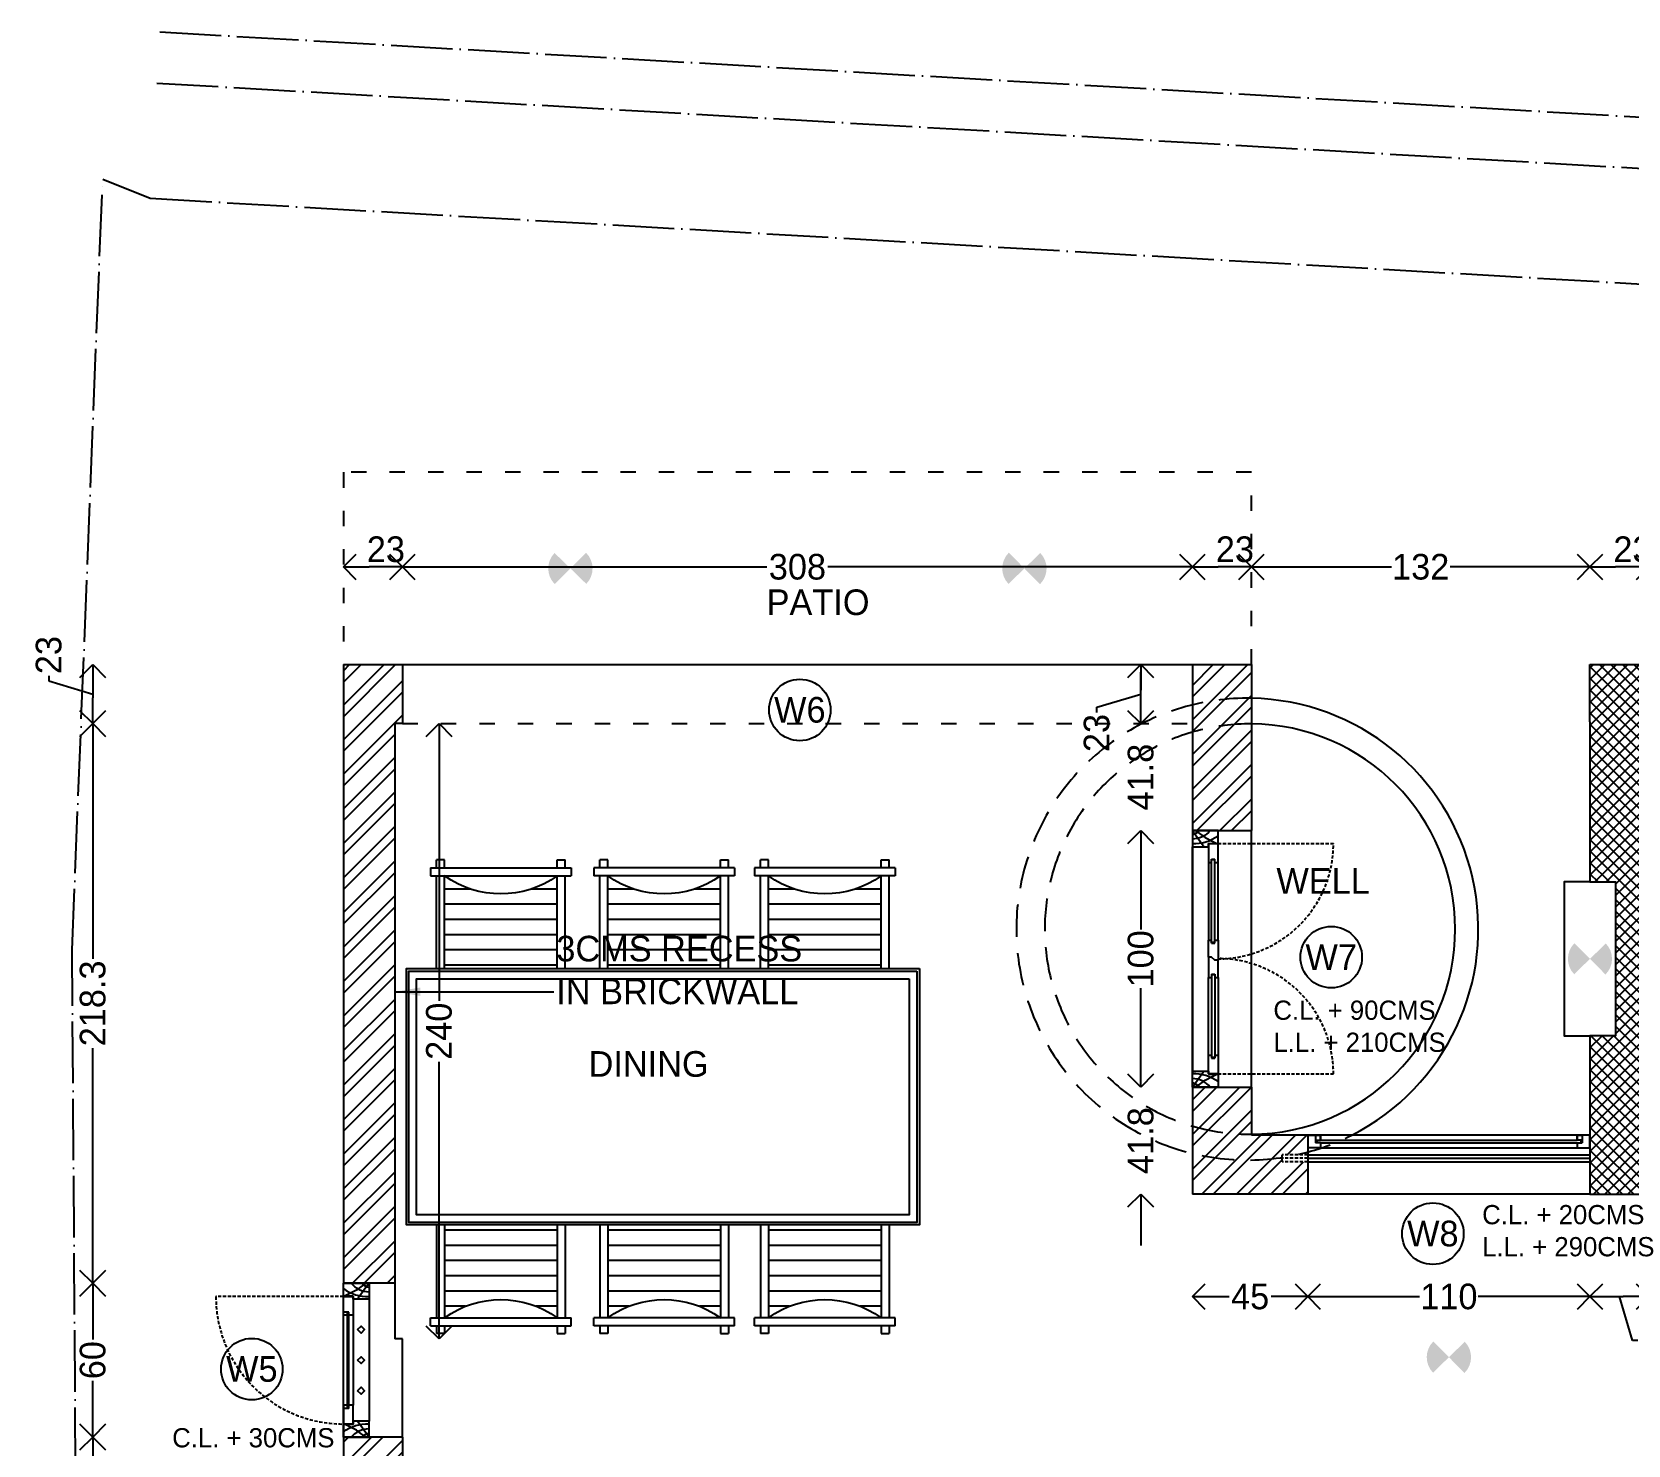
# Model space of a CAD drawing. Header units: metres. Extents: x -16 to 65907, y -5261 to 15511.
# Drawn here: x 19461 to 20083, y 5163 to 5715 of the extents above; entities that cross this region are included whole.
import ezdxf

# ---------------------------------------------------------------- set-up
doc = ezdxf.new("R2010")
doc.units = ezdxf.units.M
doc.header["$PDMODE"] = 67
doc.header["$PDSIZE"] = -5
for name, pattern in [('ACAD_ISO03W100', [30, 12, -18]), ('ACAD_ISO04W100', [30, 24, -3, 0, -3]), ('DASHED', [19.05, 12.7, -6.35])]:
    doc.linetypes.add(name, pattern=pattern)
doc.layers.get('0').update_dxf_attribs({"color": 6})
for name, color, linetype in [('BC-BOUNDARY', 3, 'ACAD_ISO04W100'), ('BC-CILL', 23, 'Continuous'), ('BC-ELEC_FIT', 10, 'Continuous'), ('BC-FURNITURE', 5, 'Continuous'), ('BC-GREYCOLOR', 8, 'Continuous'), ('BC-HATCH', 8, 'Continuous'), ('BC-JOINERY', 93, 'Continuous'), ('BC-TEXT', 7, 'Continuous'), ('BC-WALLS', 1, 'Continuous'), ('BC-WHITECOLOR', 7, 'Continuous')]:
    doc.layers.add(name, color=color, linetype=linetype)
doc.layers.get('BC-ELEC_FIT').off()
doc.styles.add('BC-1IN50-1', font='FreeSans.ttf', dxfattribs={"height": 10})
doc.dimstyles.new('BC-1IN50-1', dxfattribs={"dimtxt": 10, "dimasz": 10, "dimexe": 0.18, "dimexo": 0.0625, "dimgap": 1, "dimtad": 0, "dimdec": 1, "dimzin": 12, "dimdsep": 46, "dimtxsty": 'BC-1IN50-1', "dimblk": 'OPEN90', "dimcen": 0.09, "dimse1": 1, "dimse2": 1, "dimclrd": 8, "dimclre": 256, "dimclrt": 7, "dimadec": 0, "dimazin": 0, "dimtfac": 1, "dimtdec": 0, "dimtofl": 0, "dimtmove": 1, "dimatfit": 3, "dimfxl": 0, "dimtolj": 1, "dimtzin": 0, "dimlwd": -3, "dimarcsym": 0})

# ---------------------------------------------------------------- blocks, each defined once
blk = doc.blocks.new('BC-JN-FRAME-SIDE')
at = {"layer": 'BC-HATCH'}
for points in [[(0, -3.87), (-1.06, -2.29), (-2.66, -0.06), (-4.24, 2.97), (-5, 4.54)], [(-0.01, -5), (-1.62, -3.74), (-4.39, -1.84), (-5.78, -0.75), (-6.25, -0.66)]]:
    blk.add_lwpolyline(points, dxfattribs=at)
for centre, radius, start, end in [((10.75, -4.4), 15.93, 143.84471, 182.16368), ((5.98, -5.2), 9.31, 129.91119, 178.74686), ((2.65, -5.73), 4.3, 128.02701, 170.18517)]:
    blk.add_arc(centre, radius, start, end, dxfattribs=at)
at = {"layer": 'BC-JOINERY'}
for p, q in [((-6.25, -5), (-6.25, 1.25)), ((-6.25, 1.25), (-5, 1.25)), ((-5, 1.25), (-5, 5)), ((-5, 5), (0, 5)), ((0, 5), (0, -5)), ((0, -5), (-6.25, -5))]:
    blk.add_line(p, q, dxfattribs=at)
blk = doc.blocks.new('_OPEN90')
at = {"color": 0, "linetype": 'ByBlock'}
for p, q in [((0, 0), (-1, 0)), ((-0.5, 0.5), (0, 0)), ((0, 0), (-0.5, -0.5))]:
    blk.add_line(p, q, dxfattribs=at)
blk = doc.blocks.new('*D1214')
at = {"layer": 'BC-TEXT', "color": 8, "linetype": 'Continuous', "lineweight": -3}
for p, q in [((19619.66, 5434.79), (19619.66, 5336.66)), ((19619.66, 5214.79), (19619.66, 5312.92))]:
    blk.add_line(p, q, dxfattribs=at)
at = {"layer": 'Defpoints', "color": 0}
for p in [(19605.38, 5444.79), (19619.66, 5444.79), (19605.38, 5204.79)]:
    blk.add_point(p, dxfattribs=at)
at = {"layer": 'BC-TEXT', "color": 8, "lineweight": -3, "xscale": 10, "yscale": 10, "zscale": 10}
for p, rotation in [((19619.66, 5444.79), 90), ((19619.66, 5204.79), 270)]:
    blk.add_blockref('_OPEN90', p, dxfattribs=dict(at, rotation=rotation))
at = {"layer": 'BC-TEXT', "color": 7, "insert": (19619.66, 5324.79), "char_height": 10, "attachment_point": 5, "rotation": 90, "style": 'BC-1IN50-1'}
blk.add_mtext('\\A1;240', dxfattribs=at)
blk = doc.blocks.new('*D1215')
at = {"layer": 'BC-TEXT', "color": 8, "linetype": 'Continuous', "lineweight": -3}
for p, q in [((19467.5, 5463.44), (19467.5, 5461.44)), ((19467.5, 5461.44), (19484.65, 5456.29)), ((19484.65, 5457.79), (19484.65, 5454.79))]:
    blk.add_line(p, q, dxfattribs=at)
at = {"layer": 'Defpoints', "color": 0}
for p in [(19582.38, 5467.79), (19484.65, 5444.79), (19605.38, 5444.79)]:
    blk.add_point(p, dxfattribs=at)
at = {"layer": 'BC-TEXT', "color": 8, "lineweight": -3, "xscale": 10, "yscale": 10, "zscale": 10}
for p, rotation in [((19484.65, 5467.79), 90), ((19484.65, 5444.79), 270)]:
    blk.add_blockref('_OPEN90', p, dxfattribs=dict(at, rotation=rotation))
at = {"layer": 'BC-TEXT', "color": 7, "insert": (19467.5, 5471.49), "char_height": 10, "attachment_point": 5, "rotation": 90, "style": 'BC-1IN50-1'}
blk.add_mtext('\\A1;23', dxfattribs=at)
blk = doc.blocks.new('*D1216')
at = {"layer": 'BC-TEXT', "color": 8, "linetype": 'Continuous', "lineweight": -3}
for p, q in [((19484.65, 5434.79), (19484.65, 5353.05)), ((19484.65, 5236.52), (19484.65, 5318.26))]:
    blk.add_line(p, q, dxfattribs=at)
at = {"layer": 'Defpoints', "color": 0}
for p in [(19605.38, 5444.79), (19484.65, 5226.52), (19582.38, 5226.52)]:
    blk.add_point(p, dxfattribs=at)
at = {"layer": 'BC-TEXT', "color": 8, "lineweight": -3, "xscale": 10, "yscale": 10, "zscale": 10}
for p, rotation in [((19484.65, 5444.79), 90), ((19484.65, 5226.52), 270)]:
    blk.add_blockref('_OPEN90', p, dxfattribs=dict(at, rotation=rotation))
at = {"layer": 'BC-TEXT', "color": 7, "insert": (19484.65, 5335.65), "char_height": 10, "attachment_point": 5, "rotation": 90, "style": 'BC-1IN50-1'}
blk.add_mtext('\\A1;218.3', dxfattribs=at)
blk = doc.blocks.new('*D1217')
at = {"layer": 'BC-TEXT', "color": 8, "linetype": 'Continuous', "lineweight": -3}
for p, q in [((19484.65, 5216.52), (19484.65, 5204.51)), ((19484.65, 5176.51), (19484.65, 5188.51))]:
    blk.add_line(p, q, dxfattribs=at)
at = {"layer": 'Defpoints', "color": 0}
for p in [(19582.38, 5226.52), (19484.65, 5166.51), (19582.38, 5166.51)]:
    blk.add_point(p, dxfattribs=at)
at = {"layer": 'BC-TEXT', "color": 8, "lineweight": -3, "xscale": 10, "yscale": 10, "zscale": 10}
for p, rotation in [((19484.65, 5226.52), 90), ((19484.65, 5166.51), 270)]:
    blk.add_blockref('_OPEN90', p, dxfattribs=dict(at, rotation=rotation))
at = {"layer": 'BC-TEXT', "color": 7, "insert": (19484.65, 5196.51), "char_height": 10, "attachment_point": 5, "rotation": 90, "style": 'BC-1IN50-1'}
blk.add_mtext('\\A1;60', dxfattribs=at)
blk = doc.blocks.new('*D1218')
at = {"layer": 'BC-TEXT', "color": 8, "linetype": 'Continuous', "lineweight": -3}
for p, q in [((19484.65, 5156.51), (19484.65, 5124.16)), ((19484.65, 5057.77), (19484.65, 5090.11))]:
    blk.add_line(p, q, dxfattribs=at)
at = {"layer": 'Defpoints', "color": 0}
for p in [(19582.38, 5166.51), (19484.65, 5047.77), (19582.38, 5047.77)]:
    blk.add_point(p, dxfattribs=at)
at = {"layer": 'BC-TEXT', "color": 8, "lineweight": -3, "xscale": 10, "yscale": 10, "zscale": 10}
for p, rotation in [((19484.65, 5166.51), 90), ((19484.65, 5047.77), 270)]:
    blk.add_blockref('_OPEN90', p, dxfattribs=dict(at, rotation=rotation))
at = {"layer": 'BC-TEXT', "color": 7, "insert": (19484.65, 5107.14), "char_height": 10, "attachment_point": 5, "rotation": 90, "style": 'BC-1IN50-1'}
blk.add_mtext('\\A1;118.7', dxfattribs=at)
blk = doc.blocks.new('*D1252')
at = {"layer": 'BC-TEXT', "color": 8, "linetype": 'Continuous', "lineweight": -3}
blk.add_line((20081.38, 5505.89), (20078.38, 5505.89), dxfattribs=at)
at = {"layer": 'Defpoints', "color": 0}
for p in [(20068.38, 5505.89), (20068.38, 5467.79), (20091.38, 5445.78)]:
    blk.add_point(p, dxfattribs=at)
at = {"layer": 'BC-TEXT', "color": 8, "lineweight": -3, "xscale": 10, "yscale": 10, "zscale": 10, "rotation": 180}
blk.add_blockref('_OPEN90', (20068.38, 5505.89), dxfattribs=at)
at = {"layer": 'BC-TEXT', "color": 8, "lineweight": -3, "xscale": 10, "yscale": 10, "zscale": 10}
blk.add_blockref('_OPEN90', (20091.38, 5505.89), dxfattribs=at)
at = {"layer": 'BC-TEXT', "color": 7, "insert": (20084.93, 5512.72), "char_height": 10, "attachment_point": 5, "style": 'BC-1IN50-1'}
blk.add_mtext('\\A1;23', dxfattribs=at)
blk = doc.blocks.new('*D1253')
at = {"layer": 'BC-TEXT', "color": 8, "linetype": 'Continuous', "lineweight": -3}
for p, q in [((19946.38, 5505.89), (19990.95, 5505.89)), ((20058.38, 5505.89), (20013.81, 5505.89))]:
    blk.add_line(p, q, dxfattribs=at)
at = {"layer": 'Defpoints', "color": 0}
for p in [(19936.38, 5505.89), (19936.38, 5467.79), (20068.38, 5467.79)]:
    blk.add_point(p, dxfattribs=at)
at = {"layer": 'BC-TEXT', "color": 8, "lineweight": -3, "xscale": 10, "yscale": 10, "zscale": 10, "rotation": 180}
blk.add_blockref('_OPEN90', (19936.38, 5505.89), dxfattribs=at)
at = {"layer": 'BC-TEXT', "color": 8, "lineweight": -3, "xscale": 10, "yscale": 10, "zscale": 10}
blk.add_blockref('_OPEN90', (20068.38, 5505.89), dxfattribs=at)
at = {"layer": 'BC-TEXT', "color": 7, "insert": (20002.38, 5505.89), "char_height": 10, "attachment_point": 5, "style": 'BC-1IN50-1'}
blk.add_mtext('\\A1;132', dxfattribs=at)
blk = doc.blocks.new('*D1254')
at = {"layer": 'BC-TEXT', "color": 8, "linetype": 'Continuous', "lineweight": -3}
blk.add_line((19926.38, 5505.89), (19923.38, 5505.89), dxfattribs=at)
at = {"layer": 'Defpoints', "color": 0}
for p in [(19913.38, 5505.89), (19913.38, 5467.79), (19936.38, 5467.79)]:
    blk.add_point(p, dxfattribs=at)
at = {"layer": 'BC-TEXT', "color": 8, "lineweight": -3, "xscale": 10, "yscale": 10, "zscale": 10, "rotation": 180}
blk.add_blockref('_OPEN90', (19913.38, 5505.89), dxfattribs=at)
at = {"layer": 'BC-TEXT', "color": 8, "lineweight": -3, "xscale": 10, "yscale": 10, "zscale": 10}
blk.add_blockref('_OPEN90', (19936.38, 5505.89), dxfattribs=at)
at = {"layer": 'BC-TEXT', "color": 7, "insert": (19929.93, 5512.72), "char_height": 10, "attachment_point": 5, "style": 'BC-1IN50-1'}
blk.add_mtext('\\A1;23', dxfattribs=at)
blk = doc.blocks.new('*D1255')
at = {"layer": 'BC-TEXT', "color": 8, "linetype": 'Continuous', "lineweight": -3}
for p, q in [((19615.38, 5505.89), (19747.45, 5505.89)), ((19903.38, 5505.89), (19771.3, 5505.89))]:
    blk.add_line(p, q, dxfattribs=at)
at = {"layer": 'Defpoints', "color": 0}
for p in [(19605.38, 5505.89), (19605.38, 5467.79), (19913.38, 5467.79)]:
    blk.add_point(p, dxfattribs=at)
at = {"layer": 'BC-TEXT', "color": 8, "lineweight": -3, "xscale": 10, "yscale": 10, "zscale": 10, "rotation": 180}
blk.add_blockref('_OPEN90', (19605.38, 5505.89), dxfattribs=at)
at = {"layer": 'BC-TEXT', "color": 8, "lineweight": -3, "xscale": 10, "yscale": 10, "zscale": 10}
blk.add_blockref('_OPEN90', (19913.38, 5505.89), dxfattribs=at)
at = {"layer": 'BC-TEXT', "color": 7, "insert": (19759.38, 5505.89), "char_height": 10, "attachment_point": 5, "style": 'BC-1IN50-1'}
blk.add_mtext('\\A1;308', dxfattribs=at)
blk = doc.blocks.new('*D1256')
at = {"layer": 'BC-TEXT', "color": 8, "linetype": 'Continuous', "lineweight": -3}
blk.add_line((19595.38, 5505.89), (19592.38, 5505.89), dxfattribs=at)
at = {"layer": 'Defpoints', "color": 0}
for p in [(19582.38, 5505.89), (19582.38, 5467.79), (19605.38, 5467.79)]:
    blk.add_point(p, dxfattribs=at)
at = {"layer": 'BC-TEXT', "color": 8, "lineweight": -3, "xscale": 10, "yscale": 10, "zscale": 10, "rotation": 180}
blk.add_blockref('_OPEN90', (19582.38, 5505.89), dxfattribs=at)
at = {"layer": 'BC-TEXT', "color": 8, "lineweight": -3, "xscale": 10, "yscale": 10, "zscale": 10}
blk.add_blockref('_OPEN90', (19605.38, 5505.89), dxfattribs=at)
at = {"layer": 'BC-TEXT', "color": 7, "insert": (19598.93, 5512.72), "char_height": 10, "attachment_point": 5, "style": 'BC-1IN50-1'}
blk.add_mtext('\\A1;23', dxfattribs=at)
blk = doc.blocks.new('*D1265')
at = {"layer": 'BC-TEXT', "color": 8, "linetype": 'Continuous', "lineweight": -3}
for p, q in [((19923.38, 5221.3), (19927.74, 5221.3)), ((19948.38, 5221.3), (19944.02, 5221.3))]:
    blk.add_line(p, q, dxfattribs=at)
at = {"layer": 'Defpoints', "color": 0}
for p in [(19913.38, 5261.27), (19958.38, 5261.27), (19958.38, 5221.3)]:
    blk.add_point(p, dxfattribs=at)
at = {"layer": 'BC-TEXT', "color": 8, "lineweight": -3, "xscale": 10, "yscale": 10, "zscale": 10, "rotation": 180}
blk.add_blockref('_OPEN90', (19913.38, 5221.3), dxfattribs=at)
at = {"layer": 'BC-TEXT', "color": 8, "lineweight": -3, "xscale": 10, "yscale": 10, "zscale": 10}
blk.add_blockref('_OPEN90', (19958.38, 5221.3), dxfattribs=at)
at = {"layer": 'BC-TEXT', "color": 7, "insert": (19935.88, 5221.3), "char_height": 10, "attachment_point": 5, "style": 'BC-1IN50-1'}
blk.add_mtext('\\A1;45', dxfattribs=at)
blk = doc.blocks.new('*D1266')
at = {"layer": 'BC-TEXT', "color": 8, "linetype": 'Continuous', "lineweight": -3}
for p, q in [((19968.38, 5221.3), (20001.97, 5221.3)), ((20058.38, 5221.3), (20024.78, 5221.3))]:
    blk.add_line(p, q, dxfattribs=at)
at = {"layer": 'Defpoints', "color": 0}
for p in [(19958.38, 5261.27), (20068.38, 5261.27), (20068.38, 5221.3)]:
    blk.add_point(p, dxfattribs=at)
at = {"layer": 'BC-TEXT', "color": 8, "lineweight": -3, "xscale": 10, "yscale": 10, "zscale": 10, "rotation": 180}
blk.add_blockref('_OPEN90', (19958.38, 5221.3), dxfattribs=at)
at = {"layer": 'BC-TEXT', "color": 8, "lineweight": -3, "xscale": 10, "yscale": 10, "zscale": 10}
blk.add_blockref('_OPEN90', (20068.38, 5221.3), dxfattribs=at)
at = {"layer": 'BC-TEXT', "color": 7, "insert": (20013.38, 5221.3), "char_height": 10, "attachment_point": 5, "style": 'BC-1IN50-1'}
blk.add_mtext('\\A1;110', dxfattribs=at)
blk = doc.blocks.new('*D1267')
at = {"layer": 'BC-TEXT', "color": 8, "linetype": 'Continuous', "lineweight": -3}
for p, q in [((20078.38, 5221.3), (20081.38, 5221.3)), ((20085.02, 5204.15), (20079.88, 5221.3)), ((20087.02, 5204.15), (20085.02, 5204.15))]:
    blk.add_line(p, q, dxfattribs=at)
at = {"layer": 'Defpoints', "color": 0}
for p in [(20091.38, 5272.77), (20068.38, 5261.27), (20091.38, 5221.3)]:
    blk.add_point(p, dxfattribs=at)
at = {"layer": 'BC-TEXT', "color": 8, "lineweight": -3, "xscale": 10, "yscale": 10, "zscale": 10, "rotation": 180}
blk.add_blockref('_OPEN90', (20068.38, 5221.3), dxfattribs=at)
at = {"layer": 'BC-TEXT', "color": 8, "lineweight": -3, "xscale": 10, "yscale": 10, "zscale": 10}
blk.add_blockref('_OPEN90', (20091.38, 5221.3), dxfattribs=at)
at = {"layer": 'BC-TEXT', "color": 7, "insert": (20095.07, 5204.15), "char_height": 10, "attachment_point": 5, "style": 'BC-1IN50-1'}
blk.add_mtext('\\A1;23', dxfattribs=at)
blk = doc.blocks.new('*D1269')
at = {"layer": 'BC-TEXT', "color": 8, "linetype": 'Continuous', "lineweight": -3}
for p, q in [((19893.23, 5313.03), (19893.23, 5323.03)), ((19893.23, 5251.27), (19893.23, 5241.27))]:
    blk.add_line(p, q, dxfattribs=at)
at = {"layer": 'Defpoints', "color": 0}
for p in [(19893.23, 5303.03), (19913.38, 5303.03), (19913.38, 5261.27)]:
    blk.add_point(p, dxfattribs=at)
at = {"layer": 'BC-TEXT', "color": 8, "lineweight": -3, "xscale": 10, "yscale": 10, "zscale": 10}
for p, rotation in [((19893.23, 5303.03), 270), ((19893.23, 5261.27), 90)]:
    blk.add_blockref('_OPEN90', p, dxfattribs=dict(at, rotation=rotation))
at = {"layer": 'BC-TEXT', "color": 7, "insert": (19893.23, 5282.15), "char_height": 10, "attachment_point": 5, "rotation": 90, "style": 'BC-1IN50-1'}
blk.add_mtext('\\A1;41.8', dxfattribs=at)
blk = doc.blocks.new('*D1270')
at = {"layer": 'BC-TEXT', "color": 8, "linetype": 'Continuous', "lineweight": -3}
for p, q in [((19893.23, 5393.03), (19893.23, 5364.43)), ((19893.23, 5313.03), (19893.23, 5341.62))]:
    blk.add_line(p, q, dxfattribs=at)
at = {"layer": 'Defpoints', "color": 0}
for p in [(19893.23, 5403.03), (19913.38, 5403.03), (19913.38, 5303.03)]:
    blk.add_point(p, dxfattribs=at)
at = {"layer": 'BC-TEXT', "color": 8, "lineweight": -3, "xscale": 10, "yscale": 10, "zscale": 10}
for p, rotation in [((19893.23, 5403.03), 90), ((19893.23, 5303.03), 270)]:
    blk.add_blockref('_OPEN90', p, dxfattribs=dict(at, rotation=rotation))
at = {"layer": 'BC-TEXT', "color": 7, "insert": (19893.23, 5353.03), "char_height": 10, "attachment_point": 5, "rotation": 90, "style": 'BC-1IN50-1'}
blk.add_mtext('\\A1;100', dxfattribs=at)
blk = doc.blocks.new('*D1271')
at = {"layer": 'BC-TEXT', "color": 8, "linetype": 'Continuous', "lineweight": -3}
for p, q in [((19893.23, 5454.79), (19893.23, 5464.79)), ((19893.23, 5393.03), (19893.23, 5383.03))]:
    blk.add_line(p, q, dxfattribs=at)
at = {"layer": 'Defpoints', "color": 0}
for p in [(19893.23, 5444.79), (19913.38, 5444.79), (19913.38, 5403.03)]:
    blk.add_point(p, dxfattribs=at)
at = {"layer": 'BC-TEXT', "color": 8, "lineweight": -3, "xscale": 10, "yscale": 10, "zscale": 10}
for p, rotation in [((19893.23, 5444.79), 270), ((19893.23, 5403.03), 90)]:
    blk.add_blockref('_OPEN90', p, dxfattribs=dict(at, rotation=rotation))
at = {"layer": 'BC-TEXT', "color": 7, "insert": (19893.23, 5423.91), "char_height": 10, "attachment_point": 5, "rotation": 90, "style": 'BC-1IN50-1'}
blk.add_mtext('\\A1;41.8', dxfattribs=at)
blk = doc.blocks.new('*D1272')
at = {"layer": 'BC-TEXT', "color": 8, "linetype": 'Continuous', "lineweight": -3}
for p, q in [((19893.23, 5454.79), (19893.23, 5457.79)), ((19876.08, 5451.15), (19893.23, 5456.29)), ((19876.08, 5449.15), (19876.08, 5451.15))]:
    blk.add_line(p, q, dxfattribs=at)
at = {"layer": 'Defpoints', "color": 0}
for p in [(19893.23, 5467.79), (19913.38, 5467.79), (19913.38, 5444.79)]:
    blk.add_point(p, dxfattribs=at)
at = {"layer": 'BC-TEXT', "color": 8, "lineweight": -3, "xscale": 10, "yscale": 10, "zscale": 10}
for p, rotation in [((19893.23, 5467.79), 90), ((19893.23, 5444.79), 270)]:
    blk.add_blockref('_OPEN90', p, dxfattribs=dict(at, rotation=rotation))
at = {"layer": 'BC-TEXT', "color": 7, "insert": (19876.08, 5441.1), "char_height": 10, "attachment_point": 5, "rotation": 90, "style": 'BC-1IN50-1'}
blk.add_mtext('\\A1;23', dxfattribs=at)
blk = doc.blocks.new('ele_ceiling')
at = {"layer": 'BC-WALLS'}
h = blk.add_hatch(color=256, dxfattribs=at)
edge = h.paths.add_edge_path()
edge.add_ellipse((0, 0), major_axis=(-10, 10), ratio=1, start_angle=179.7537, end_angle=269.2233)
edge.add_line((10.2, 9.9), (0, 0))
edge.add_line((0, 0), (10, -10.1))
edge = h.paths.add_edge_path()
edge.add_line((0, 0), (-10, 10.1))
edge.add_ellipse((0, 0), major_axis=(-10, 10), ratio=1, start_angle=-0.2463, end_angle=89.2233)
edge.add_line((-10.2, -9.9), (0, 0))
blk = doc.blocks.new('A$C1629107893')
at = {"ltscale": 2}
h = blk.add_hatch(dxfattribs=at)
h.set_pattern_fill('ANSI31', color=256, scale=47.5, angle=225, style=0)
h.set_pattern_definition([(270, (2498.829, 8076.2976), (-5.9375, -3e-15), [])])
h.paths.add_polyline_path([(42.37, 185.1), (42.37, 141.21), (6.2, 141.21), (6.62, 141.81), (7.03, 142.41), (7.43, 143.03), (7.82, 143.65), (8.19, 144.28), (8.55, 144.92), (8.9, 145.56), (9.24, 146.21), (9.56, 146.87), (9.87, 147.53), (10.17, 148.2), (10.45, 148.88), (10.73, 149.56), (10.98, 150.24), (11.23, 150.93), (11.46, 151.63), (11.68, 152.33), (11.88, 153.03), (12.07, 153.74), (12.25, 154.45), (12.41, 155.16), (12.56, 155.88), (12.69, 156.6), (12.82, 157.32), (12.92, 158.04), (13.01, 158.77), (13.09, 159.5), (13.16, 160.23), (13.21, 160.96), (13.24, 161.69), (13.26, 162.42), (13.27, 163.15), (13.26, 163.89), (13.24, 164.62), (13.21, 165.35), (13.16, 166.08), (13.09, 166.81), (13.01, 167.54), (12.92, 168.26), (12.82, 168.99), (12.69, 169.71), (12.56, 170.43), (12.41, 171.15), (12.25, 171.86), (12.07, 172.57), (11.88, 173.28), (11.68, 173.98), (11.46, 174.68), (11.23, 175.38), (10.98, 176.07), (10.73, 176.75), (10.45, 177.43), (10.17, 178.11), (9.87, 178.78), (9.56, 179.44), (9.24, 180.1), (8.9, 180.75), (8.55, 181.39), (8.19, 182.03), (7.82, 182.66), (7.43, 183.28), (7.03, 183.89), (6.62, 184.5), (6.2, 185.1)])
h = blk.add_hatch(dxfattribs=at)
h.set_pattern_fill('ANSI31', color=256, scale=47.5, angle=225, style=0)
h.set_pattern_definition([(270, (-2314.082, 8076.2976), (5.9375, -3e-15), [])])
h.paths.add_polyline_path([(142.37, 185.1), (142.37, 141.21), (178.54, 141.21), (178.12, 141.81), (177.71, 142.41), (177.32, 143.03), (176.93, 143.65), (176.56, 144.28), (176.19, 144.92), (175.85, 145.56), (175.51, 146.21), (175.19, 146.87), (174.87, 147.53), (174.58, 148.2), (174.29, 148.88), (174.02, 149.56), (173.76, 150.24), (173.52, 150.93), (173.29, 151.63), (173.07, 152.33), (172.87, 153.03), (172.67, 153.74), (172.5, 154.45), (172.34, 155.16), (172.19, 155.88), (172.05, 156.6), (171.93, 157.32), (171.83, 158.04), (171.73, 158.77), (171.65, 159.5), (171.59, 160.23), (171.54, 160.96), (171.5, 161.69), (171.48, 162.42), (171.48, 163.15), (171.48, 163.89), (171.5, 164.62), (171.54, 165.35), (171.59, 166.08), (171.65, 166.81), (171.73, 167.54), (171.83, 168.26), (171.93, 168.99), (172.05, 169.71), (172.19, 170.43), (172.34, 171.15), (172.5, 171.86), (172.67, 172.57), (172.87, 173.28), (173.07, 173.98), (173.29, 174.68), (173.52, 175.38), (173.76, 176.07), (174.02, 176.75), (174.29, 177.43), (174.58, 178.11), (174.87, 178.78), (175.19, 179.44), (175.51, 180.1), (175.85, 180.75), (176.19, 181.39), (176.56, 182.03), (176.93, 182.66), (177.32, 183.28), (177.71, 183.89), (178.12, 184.5), (178.54, 185.1)])
h = blk.add_hatch(dxfattribs=at)
h.set_pattern_fill('ANSI31', color=256, scale=47.5, angle=225, style=0)
h.set_pattern_definition([(90, (2498.829, -7813.642), (-5.9375, 3e-15), [])])
h.paths.add_polyline_path([(42.37, 77.56), (42.37, 121.45), (6.2, 121.45), (6.62, 120.85), (7.03, 120.24), (7.43, 119.63), (7.82, 119), (8.19, 118.37), (8.55, 117.74), (8.9, 117.09), (9.24, 116.44), (9.56, 115.79), (9.87, 115.12), (10.17, 114.45), (10.45, 113.78), (10.73, 113.1), (10.98, 112.41), (11.23, 111.72), (11.46, 111.03), (11.68, 110.33), (11.88, 109.63), (12.07, 108.92), (12.25, 108.21), (12.41, 107.5), (12.56, 106.78), (12.69, 106.06), (12.82, 105.34), (12.92, 104.61), (13.01, 103.89), (13.09, 103.16), (13.16, 102.43), (13.21, 101.7), (13.24, 100.97), (13.26, 100.23), (13.27, 99.5), (13.26, 98.77), (13.24, 98.04), (13.21, 97.31), (13.16, 96.58), (13.09, 95.85), (13.01, 95.12), (12.92, 94.39), (12.82, 93.67), (12.69, 92.95), (12.56, 92.23), (12.41, 91.51), (12.25, 90.79), (12.07, 90.08), (11.88, 89.38), (11.68, 88.67), (11.46, 87.97), (11.23, 87.28), (10.98, 86.59), (10.73, 85.9), (10.45, 85.22), (10.17, 84.55), (9.87, 83.88), (9.56, 83.22), (9.24, 82.56), (8.9, 81.91), (8.55, 81.27), (8.19, 80.63), (7.82, 80), (7.43, 79.38), (7.03, 78.76), (6.62, 78.16), (6.2, 77.56)])
h = blk.add_hatch(dxfattribs=at)
h.set_pattern_fill('ANSI31', color=256, scale=47.5, angle=225, style=0)
h.set_pattern_definition([(90, (-2314.082, -7813.642), (5.9375, 3e-15), [])])
h.paths.add_polyline_path([(142.37, 77.56), (142.37, 121.45), (178.54, 121.45), (178.12, 120.85), (177.71, 120.24), (177.32, 119.63), (176.93, 119), (176.56, 118.37), (176.19, 117.74), (175.85, 117.09), (175.51, 116.44), (175.19, 115.79), (174.87, 115.12), (174.58, 114.45), (174.29, 113.78), (174.02, 113.1), (173.76, 112.41), (173.52, 111.72), (173.29, 111.03), (173.07, 110.33), (172.87, 109.63), (172.67, 108.92), (172.5, 108.21), (172.34, 107.5), (172.19, 106.78), (172.05, 106.06), (171.93, 105.34), (171.83, 104.61), (171.73, 103.89), (171.65, 103.16), (171.59, 102.43), (171.54, 101.7), (171.5, 100.97), (171.48, 100.23), (171.48, 99.5), (171.48, 98.77), (171.5, 98.04), (171.54, 97.31), (171.59, 96.58), (171.65, 95.85), (171.73, 95.12), (171.83, 94.39), (171.93, 93.67), (172.05, 92.95), (172.19, 92.23), (172.34, 91.51), (172.5, 90.79), (172.67, 90.08), (172.87, 89.38), (173.07, 88.67), (173.29, 87.97), (173.52, 87.28), (173.76, 86.59), (174.02, 85.9), (174.29, 85.22), (174.58, 84.55), (174.87, 83.88), (175.19, 83.22), (175.51, 82.56), (175.85, 81.91), (176.19, 81.27), (176.56, 80.63), (176.93, 80), (177.32, 79.38), (177.71, 78.76), (178.12, 78.16), (178.54, 77.56)])
h = blk.add_hatch(dxfattribs=at)
h.set_pattern_fill('ANSI31', color=256, scale=47.5, angle=225, style=0)
h.set_pattern_definition([(90, (2498.829, -7876.2976), (-5.9375, 3e-15), [])])
h.paths.add_polyline_path([(42.37, 14.9), (42.37, 58.79), (6.2, 58.79), (6.62, 58.19), (7.03, 57.59), (7.43, 56.97), (7.82, 56.35), (8.19, 55.72), (8.55, 55.08), (8.9, 54.44), (9.24, 53.79), (9.56, 53.13), (9.87, 52.47), (10.17, 51.8), (10.45, 51.12), (10.73, 50.44), (10.98, 49.76), (11.23, 49.07), (11.46, 48.37), (11.68, 47.67), (11.88, 46.97), (12.07, 46.26), (12.25, 45.55), (12.41, 44.84), (12.56, 44.12), (12.69, 43.4), (12.82, 42.68), (12.92, 41.96), (13.01, 41.23), (13.09, 40.5), (13.16, 39.77), (13.21, 39.04), (13.24, 38.31), (13.26, 37.58), (13.27, 36.85), (13.26, 36.11), (13.24, 35.38), (13.21, 34.65), (13.16, 33.92), (13.09, 33.19), (13.01, 32.46), (12.92, 31.74), (12.82, 31.01), (12.69, 30.29), (12.56, 29.57), (12.41, 28.85), (12.25, 28.14), (12.07, 27.43), (11.88, 26.72), (11.68, 26.02), (11.46, 25.32), (11.23, 24.62), (10.98, 23.93), (10.73, 23.25), (10.45, 22.57), (10.17, 21.89), (9.87, 21.22), (9.56, 20.56), (9.24, 19.9), (8.9, 19.25), (8.55, 18.61), (8.19, 17.97), (7.82, 17.34), (7.43, 16.72), (7.03, 16.11), (6.62, 15.5), (6.2, 14.9)])
h = blk.add_hatch(dxfattribs=at)
h.set_pattern_fill('ANSI31', color=256, scale=47.5, angle=225, style=0)
h.set_pattern_definition([(90, (-2314.082, -7876.2976), (5.9375, 3e-15), [])])
h.paths.add_polyline_path([(142.37, 14.9), (142.37, 58.79), (178.54, 58.79), (178.12, 58.19), (177.71, 57.59), (177.32, 56.97), (176.93, 56.35), (176.56, 55.72), (176.19, 55.08), (175.85, 54.44), (175.51, 53.79), (175.19, 53.13), (174.87, 52.47), (174.58, 51.8), (174.29, 51.12), (174.02, 50.44), (173.76, 49.76), (173.52, 49.07), (173.29, 48.37), (173.07, 47.67), (172.87, 46.97), (172.67, 46.26), (172.5, 45.55), (172.34, 44.84), (172.19, 44.12), (172.05, 43.4), (171.93, 42.68), (171.83, 41.96), (171.73, 41.23), (171.65, 40.5), (171.59, 39.77), (171.54, 39.04), (171.5, 38.31), (171.48, 37.58), (171.48, 36.85), (171.48, 36.11), (171.5, 35.38), (171.54, 34.65), (171.59, 33.92), (171.65, 33.19), (171.73, 32.46), (171.83, 31.74), (171.93, 31.01), (172.05, 30.29), (172.19, 29.57), (172.34, 28.85), (172.5, 28.14), (172.67, 27.43), (172.87, 26.72), (173.07, 26.02), (173.29, 25.32), (173.52, 24.62), (173.76, 23.93), (174.02, 23.25), (174.29, 22.57), (174.58, 21.89), (174.87, 21.22), (175.19, 20.56), (175.51, 19.9), (175.85, 19.25), (176.19, 18.61), (176.56, 17.97), (176.93, 17.34), (177.32, 16.72), (177.71, 16.11), (178.12, 15.5), (178.54, 14.9)])
for p, q in [((0, 185.1), (0, 188.23)), ((3.07, 188.23), (0, 188.23)), ((3.07, 190.61), (3.07, 135.7)), ((3.07, 190.61), (6.2, 190.61)), ((6.2, 190.61), (6.2, 135.7)), ((42.37, 188.23), (6.2, 188.23)), ((142.37, 188.23), (178.54, 188.23)), ((178.54, 190.61), (178.54, 135.7)), ((181.68, 190.61), (178.54, 190.61)), ((181.68, 190.61), (181.68, 135.7)), ((181.68, 188.23), (184.75, 188.23)), ((184.75, 185.1), (184.75, 188.23)), ((3.07, 185.1), (0, 185.1)), ((42.37, 185.1), (6.2, 185.1)), ((142.37, 185.1), (178.54, 185.1)), ((181.68, 185.1), (184.75, 185.1)), ((3.07, 141.21), (0, 141.21)), ((0, 141.21), (0, 138.07)), ((3.07, 138.07), (0, 138.07)), ((42.37, 141.21), (6.2, 141.21)), ((42.37, 138.07), (6.2, 138.07)), ((142.37, 141.21), (178.54, 141.21)), ((142.37, 138.07), (178.54, 138.07)), ((181.68, 141.21), (184.75, 141.21)), ((181.68, 138.07), (184.75, 138.07)), ((184.75, 141.21), (184.75, 138.07)), ((3.07, 135.7), (6.2, 135.7)), ((181.68, 135.7), (178.54, 135.7)), ((3.07, 124.58), (0, 124.58)), ((0, 121.45), (0, 124.58)), ((3.07, 72.05), (3.07, 126.96)), ((3.07, 126.96), (6.2, 126.96)), ((6.2, 72.05), (6.2, 126.96)), ((42.37, 124.58), (6.2, 124.58)), ((142.37, 124.58), (178.54, 124.58)), ((178.54, 72.05), (178.54, 126.96)), ((181.68, 126.96), (178.54, 126.96)), ((181.68, 72.05), (181.68, 126.96)), ((181.68, 124.58), (184.75, 124.58)), ((184.75, 121.45), (184.75, 124.58)), ((3.07, 121.45), (0, 121.45)), ((42.37, 121.45), (6.2, 121.45)), ((142.37, 121.45), (178.54, 121.45)), ((181.68, 121.45), (184.75, 121.45)), ((0, 77.56), (0, 74.42)), ((3.07, 77.56), (0, 77.56)), ((42.37, 77.56), (6.2, 77.56)), ((142.37, 77.56), (178.54, 77.56)), ((181.68, 77.56), (184.75, 77.56)), ((184.75, 77.56), (184.75, 74.42)), ((3.07, 74.42), (0, 74.42)), ((3.07, 72.05), (6.2, 72.05)), ((42.37, 74.42), (6.2, 74.42)), ((142.37, 74.42), (178.54, 74.42)), ((181.68, 72.05), (178.54, 72.05)), ((181.68, 74.42), (184.75, 74.42)), ((3.07, 9.39), (3.07, 64.3)), ((3.07, 64.3), (6.2, 64.3)), ((6.2, 9.39), (6.2, 64.3)), ((178.54, 9.39), (178.54, 64.3)), ((181.68, 64.3), (178.54, 64.3)), ((181.68, 9.39), (181.68, 64.3)), ((3.07, 61.93), (0, 61.93)), ((0, 58.79), (0, 61.93)), ((3.07, 58.79), (0, 58.79)), ((42.37, 61.93), (6.2, 61.93)), ((42.37, 58.79), (6.2, 58.79)), ((142.37, 61.93), (178.54, 61.93)), ((142.37, 58.79), (178.54, 58.79)), ((181.68, 61.93), (184.75, 61.93)), ((181.68, 58.79), (184.75, 58.79)), ((184.75, 58.79), (184.75, 61.93)), ((0, 14.9), (0, 11.77)), ((3.07, 14.9), (0, 14.9)), ((42.37, 14.9), (6.2, 14.9)), ((142.37, 14.9), (178.54, 14.9)), ((181.68, 14.9), (184.75, 14.9)), ((184.75, 14.9), (184.75, 11.77)), ((3.07, 11.77), (0, 11.77)), ((3.07, 9.39), (6.2, 9.39)), ((42.37, 11.77), (6.2, 11.77)), ((142.37, 11.77), (178.54, 11.77)), ((181.68, 9.39), (178.54, 9.39)), ((181.68, 11.77), (184.75, 11.77))]:
    blk.add_line(p, q)
for points in [[(42.37, 0), (142.37, 0), (142.37, 200), (42.37, 200)], [(43.37, 1), (141.37, 1), (141.37, 199), (43.37, 199)], [(46.37, 4), (138.37, 4), (138.37, 196), (46.37, 196)]]:
    blk.add_lwpolyline(points, close=True)
for centre, start, end in [((-24.33, 163.15), 324.29371, 35.70629), ((209.08, 163.15), 144.29371, 215.70629), ((-24.33, 99.5), 324.29371, 35.70629), ((209.08, 99.5), 144.29371, 215.70629), ((-24.33, 36.85), 324.29371, 35.70629), ((209.08, 36.85), 144.29371, 215.70629)]:
    blk.add_arc(centre, 37.6, start, end)
blk = doc.blocks.new('ele_ceiling_box')
at = {"layer": 'BC-WALLS'}
h = blk.add_hatch(color=256, dxfattribs=at)
edge = h.paths.add_edge_path()
edge.add_ellipse((0, 0), major_axis=(-6.11, 6.11), ratio=1, start_angle=179.75371, end_angle=269.22334)
edge.add_line((6.19, 6.03), (0, 0))
edge.add_line((0, 0), (6.08, -6.13))
edge = h.paths.add_edge_path()
edge.add_line((0, 0), (-6.08, 6.13))
edge.add_ellipse((0, 0), major_axis=(-6.11, 6.11), ratio=1, start_angle=359.75371, end_angle=449.22334)
edge.add_line((-6.19, -6.03), (0, 0))

msp = doc.modelspace()

# ---------------------------------------------------------------- hatches: boundary and pattern name
at = {"layer": 'BC-HATCH', "linetype": 'Continuous'}
h = msp.add_hatch(dxfattribs=at)
h.set_pattern_fill('ANSI32', color=256, style=0)
h.paths.add_polyline_path([(19602.377, 5226.516), (19602.377, 5444.793), (19605.377, 5444.793), (19605.377, 5467.793), (19582.377, 5467.793), (19582.377, 5226.516)])
h = msp.add_hatch(dxfattribs=at)
h.set_pattern_fill('ANSI32', color=256, style=0)
h.paths.add_polyline_path([(19936.377, 5403.029), (19936.377, 5467.793), (19913.377, 5467.793), (19913.377, 5403.029), (19914.508, 5403.029), (19916.03, 5403.029), (19920.317, 5403.029), (19923.377, 5403.029)])
h.paths.add_polyline_path([(19958.377, 5276.609), (19958.377, 5284.266), (19936.377, 5284.266), (19936.377, 5303.029), (19923.377, 5303.029), (19920.317, 5303.029), (19916.03, 5303.029), (19914.508, 5303.029), (19913.377, 5303.029), (19913.377, 5261.266), (19958.377, 5261.266), (19958.377, 5273.922), (19948.377, 5273.922), (19948.377, 5276.609)])
h.paths.add_polyline_path([(19943.84, 5297.328), (19984.828, 5297.328), (19984.828, 5282.328), (19943.84, 5282.328)], flags=9)
h = msp.add_hatch(dxfattribs=at)
h.set_pattern_fill('ANSI37', color=256, style=0)
h.paths.add_polyline_path([(20091.377, 5261.266), (20091.377, 5467.793), (20068.377, 5467.793), (20068.377, 5445.493), (20068.377, 5383.029), (20078.377, 5383.029), (20078.377, 5323.029), (20068.377, 5323.029), (20068.377, 5284.266), (20068.377, 5261.266)])
h = msp.add_hatch(dxfattribs=at)
h.set_pattern_fill('ANSI32', color=256, style=0)
h.paths.add_polyline_path([(19605.377, 5047.766), (19605.377, 5166.506), (19582.377, 5166.506), (19582.377, 5047.766)])

# ---------------------------------------------------------------- linework, layer by layer
msp.add_line((20068.377, 5261.266), (20068.377, 5261.266))
at = {"linetype": 'DASHED'}
for centre, radius, start, end in [((19934.795, 5364.611), 90.057, 88.99295, 296.853488), ((19935.83, 5364.631), 80.025, 89.60815, 270.39185)]:
    msp.add_arc(centre, radius, start, end, dxfattribs=at)
for centre, radius, start, end in [((19934.795, 5364.611), 90.057, 296.853488, 88.99295), ((19935.83, 5364.631), 80.025, 270.39185, 89.60815)]:
    msp.add_arc(centre, radius, start, end)
at = {"layer": 'BC-BOUNDARY'}
for p, q in [((19510.798, 5714.542), (20541.169, 5655.265)), ((19509.649, 5694.575), (20540.02, 5635.298)), ((19476.626, 5356.396), (19488.525, 5657.152)), ((19488.525, 5657.152), (19507.064, 5649.649)), ((19507.064, 5649.649), (20537.435, 5590.372)), ((19484.353, 4190.907), (19476.626, 5356.396))]:
    msp.add_line(p, q, dxfattribs=at)
at = {"layer": 'BC-CILL'}
for p, q in [((19936.377, 5303.029), (19936.377, 5403.029)), ((19913.377, 5398.229), (19913.377, 5307.929)), ((20068.377, 5284.266), (19958.377, 5284.266)), ((20068.377, 5261.266), (19958.377, 5261.266)), ((19582.377, 5166.506), (19582.377, 5226.516)), ((19602.377, 5226.516), (19602.377, 5204.793)), ((19605.377, 5204.793), (19602.377, 5204.793)), ((19605.377, 5166.506), (19605.377, 5204.793))]:
    msp.add_line(p, q, dxfattribs=at)
at = {"layer": 'BC-CILL', "flags": 128}
msp.add_lwpolyline([(20068.377, 5383.029), (20058.377, 5383.029), (20058.377, 5323.029), (20068.377, 5323.029)], dxfattribs=at)
at = {"layer": 'BC-GREYCOLOR', "linetype": 'ACAD_ISO03W100', "ltscale": 0.5}
for p, q in [((19936.377, 5542.793), (19582.377, 5542.793)), ((19582.377, 5542.793), (19582.377, 5467.793)), ((19936.377, 5467.793), (19936.377, 5542.793))]:
    msp.add_line(p, q, dxfattribs=at)
at = {"layer": 'BC-GREYCOLOR', "linetype": 'DASHED', "ltscale": 0.1}
for p, q in [((19923.377, 5398.029), (19968.366, 5398.029)), ((19923.377, 5308.129), (19968.366, 5308.129)), ((19958.377, 5276.609), (19948.377, 5276.609)), ((19948.377, 5273.922), (19948.377, 5276.609)), ((19958.377, 5275.266), (19948.377, 5275.266)), ((19958.377, 5273.922), (19948.377, 5273.922)), ((19582.377, 5221.316), (19532.668, 5221.316))]:
    msp.add_line(p, q, dxfattribs=at)
at = {"layer": 'BC-GREYCOLOR', "ltscale": 0.1}
for p, q in [((20063.377, 5284.266), (19963.377, 5284.266)), ((19963.377, 5279.266), (20063.377, 5279.266))]:
    msp.add_line(p, q, dxfattribs=at)
at = {"layer": 'BC-GREYCOLOR', "linetype": 'DASHED', "ltscale": 0.1}
for centre, radius, start, end in [((19923.377, 5398.029), 44.989, 270, 0), ((19923.377, 5308.129), 44.989, 0, 90), ((19582.377, 5221.316), 49.71, 180, 274.326385)]:
    msp.add_arc(centre, radius, start, end, dxfattribs=at)
at = {"layer": 'BC-JOINERY'}
for p, q in [((19920.877, 5391.879), (19922.127, 5391.879)), ((19922.127, 5391.629), (19920.877, 5391.629)), ((19922.127, 5359.367), (19920.877, 5359.367)), ((19920.877, 5359.117), (19922.127, 5359.117)), ((19920.877, 5347.017), (19922.127, 5347.017)), ((19922.127, 5346.767), (19920.877, 5346.767)), ((19922.127, 5314.529), (19920.877, 5314.529)), ((19920.877, 5314.279), (19922.127, 5314.279)), ((19583.952, 5215.266), (19582.377, 5215.266)), ((19584.552, 5215.266), (19583.952, 5215.266)), ((19583.952, 5215.016), (19584.552, 5215.016)), ((19583.952, 5177.656), (19582.377, 5177.656)), ((19583.952, 5177.906), (19584.552, 5177.906)), ((19584.552, 5177.656), (19583.952, 5177.656))]:
    msp.add_line(p, q, dxfattribs=at)
for points in [[(19922.127, 5390.629), (19923.377, 5390.629), (19923.377, 5397.929), (19919.627, 5397.929), (19919.627, 5390.629), (19920.877, 5390.629)], [(19919.627, 5353.704), (19919.627, 5360.367), (19920.877, 5360.367)], [(19922.127, 5360.367), (19922.196, 5360.367), (19922.59, 5360.367), (19923.377, 5360.367), (19923.377, 5352.454)], [(19922.127, 5345.767), (19923.377, 5345.767), (19923.377, 5352.454), (19922.127, 5352.454), (19920.877, 5353.704), (19919.627, 5353.704)], [(19919.627, 5353.704), (19919.627, 5345.767), (19920.877, 5345.767)], [(19922.127, 5315.529), (19923.377, 5315.529), (19923.377, 5308.229), (19919.627, 5308.229), (19919.627, 5315.529), (19920.877, 5315.529)], [(19583.952, 5214.016), (19582.377, 5214.016), (19582.377, 5221.316), (19586.127, 5221.316), (19586.127, 5214.016), (19584.552, 5214.016)], [(19583.952, 5178.906), (19582.377, 5178.906), (19582.377, 5171.606), (19586.127, 5171.606), (19586.127, 5178.906), (19584.552, 5178.906)]]:
    msp.add_lwpolyline(points, dxfattribs=at)
at = {"layer": 'BC-TEXT', "linetype": 'Continuous'}
for centre in [(19760.323, 5450.095), (19967.497, 5353.69), (20007.122, 5245.833), (19546.673, 5193.016)]:
    msp.add_circle(centre, 12, dxfattribs=at)
at = {"layer": 'BC-WALLS'}
for p, q in [((19582.377, 5467.793), (19582.377, 5226.516)), ((19582.377, 5467.793), (19605.377, 5467.793)), ((19605.377, 5467.793), (19605.377, 5444.793)), ((19913.377, 5467.793), (19913.377, 5403.029)), ((19913.377, 5467.793), (19936.377, 5467.793)), ((19936.377, 5467.793), (19936.377, 5403.029)), ((20068.377, 5467.793), (20091.377, 5467.793)), ((20068.377, 5445.493), (20068.377, 5467.793)), ((20068.377, 5445.493), (20068.377, 5383.029)), ((19602.377, 5444.793), (19602.377, 5226.516)), ((19605.377, 5444.793), (19602.377, 5444.793)), ((19913.377, 5403.029), (19936.377, 5403.029)), ((20068.377, 5323.029), (20068.377, 5284.266)), ((19913.377, 5303.029), (19936.377, 5303.029)), ((19913.377, 5303.029), (19913.377, 5261.266)), ((19936.377, 5303.029), (19936.377, 5284.266)), ((19958.377, 5284.266), (19936.377, 5284.266)), ((19958.377, 5284.266), (19958.377, 5261.266)), ((20068.377, 5284.266), (20068.377, 5261.266)), ((20068.377, 5284.266), (20068.377, 5284.266)), ((19958.377, 5261.266), (19913.377, 5261.266)), ((20068.377, 5261.266), (20204.377, 5261.266)), ((19602.377, 5226.516), (19582.377, 5226.516)), ((19605.377, 5166.506), (19582.377, 5166.506)), ((19582.377, 5166.506), (19582.377, 5047.766)), ((19605.377, 5166.506), (19605.377, 5047.766))]:
    msp.add_line(p, q, dxfattribs=at)
msp.add_lwpolyline([(20068.377, 5383.029), (20078.377, 5383.029), (20078.377, 5323.029), (20068.377, 5323.029)], dxfattribs=at)
at = {"layer": 'BC-WHITECOLOR'}
for p, q in [((19605.377, 5467.793), (19913.377, 5467.793)), ((19913.377, 5309.379), (19913.377, 5396.779)), ((19919.627, 5390.629), (19919.627, 5360.367)), ((19920.877, 5359.117), (19920.877, 5391.879)), ((19922.127, 5359.117), (19922.127, 5391.879)), ((19923.377, 5360.367), (19923.377, 5390.629)), ((19919.627, 5315.529), (19919.627, 5345.767)), ((19920.877, 5347.017), (19920.877, 5314.279)), ((19922.127, 5347.017), (19922.127, 5314.279)), ((19923.377, 5345.767), (19923.377, 5315.529)), ((19958.377, 5284.266), (19963.377, 5284.266)), ((19963.377, 5284.266), (19963.377, 5282.266)), ((20063.377, 5284.266), (20063.377, 5282.266)), ((20068.377, 5284.266), (20063.377, 5284.266)), ((20068.377, 5279.266), (20068.377, 5284.266)), ((19963.377, 5279.266), (19958.377, 5279.266)), ((19961.377, 5282.266), (19961.377, 5281.266)), ((19963.377, 5281.266), (19961.377, 5281.266)), ((19961.877, 5282.266), (19961.877, 5281.266)), ((19963.377, 5282.266), (20063.377, 5282.266)), ((19963.377, 5281.266), (20063.377, 5281.266)), ((19963.377, 5281.266), (19963.377, 5279.266)), ((20063.377, 5281.266), (20065.377, 5281.266)), ((20063.377, 5281.266), (20063.377, 5279.266)), ((20063.377, 5279.266), (20068.377, 5279.266)), ((20064.877, 5282.266), (20064.877, 5281.266)), ((20065.377, 5282.266), (20065.377, 5281.266)), ((19958.377, 5276.609), (20068.377, 5276.609)), ((19958.377, 5275.266), (20068.377, 5275.266)), ((19958.377, 5273.922), (20068.377, 5273.922)), ((19583.952, 5177.656), (19583.952, 5215.266)), ((19584.552, 5177.656), (19584.552, 5215.266)), ((19592.377, 5220.166), (19592.377, 5172.756)), ((19582.377, 5178.906), (19582.377, 5214.016)), ((19586.127, 5214.016), (19586.127, 5178.906))]:
    msp.add_line(p, q, dxfattribs=at)
at = {"layer": 'BC-WHITECOLOR', "linetype": 'ACAD_ISO03W100', "ltscale": 0.5}
msp.add_line((19605.377, 5444.793), (19913.377, 5444.793), dxfattribs=at)
at = {"layer": 'BC-WHITECOLOR'}
for points in [[(19963.377, 5282.266), (19963.377, 5284.266), (19961.377, 5284.266), (19961.377, 5282.266)], [(20063.377, 5282.266), (20063.377, 5284.266), (20065.377, 5284.266), (20065.377, 5282.266)], [(19587.909, 5208.428), (19589.252, 5209.771), (19590.596, 5208.428), (19589.252, 5207.084)], [(19587.909, 5196.506), (19589.252, 5197.849), (19590.596, 5196.506), (19589.252, 5195.162)], [(19587.909, 5184.584), (19589.252, 5185.928), (19590.596, 5184.584), (19589.252, 5183.241)]]:
    msp.add_lwpolyline(points, close=True, dxfattribs=at)

# ---------------------------------------------------------------- block references
at = {"layer": 'BC-ELEC_FIT', "linetype": 'Continuous', "xscale": -1, "rotation": 179.9999999999932}
msp.add_blockref('ele_ceiling_box', (19670.877, 5505.293), dxfattribs=at)
at = {"layer": 'BC-ELEC_FIT', "linetype": 'Continuous', "rotation": 180.000000000024}
msp.add_blockref('ele_ceiling_box', (19847.877, 5505.293), dxfattribs=at)
at = {"layer": 'BC-ELEC_FIT', "xscale": 0.6079999999783468, "yscale": 0.6080000000001746, "zscale": 0.6080000000000001}
msp.add_blockref('ele_ceiling', (20068.377, 5353.029), dxfattribs=at)
at = {"layer": 'BC-ELEC_FIT', "linetype": 'Continuous'}
msp.add_blockref('ele_ceiling_box', (20013.377, 5197.666), dxfattribs=at)
at = {"layer": 'BC-FURNITURE', "xscale": -1, "rotation": 89.99999999999986}
msp.add_blockref('A$C1629107893', (19806.916, 5391.625), dxfattribs=at)
at = {"layer": 'BC-JOINERY', "xscale": -1}
for p, rotation in [((19918.377, 5403.029), 270), ((19587.377, 5166.506), 89.99999999999997)]:
    msp.add_blockref('BC-JN-FRAME-SIDE', p, dxfattribs=dict(at, rotation=rotation))
at = {"layer": 'BC-JOINERY'}
for p, rotation in [((19918.377, 5303.029), 270), ((19587.377, 5226.516), 89.99999999999999)]:
    msp.add_blockref('BC-JN-FRAME-SIDE', p, dxfattribs=dict(at, rotation=rotation))

# ---------------------------------------------------------------- texts
at = {"layer": 'BC-TEXT', "style": 'BC-1IN50-1'}
for s, insert, char_height, width, attachment_point in [('{\\fUbuntu|b0|i0|c0|p34;{\\C7;PATIO}}', (19767.435, 5492.038), 10, 156.4473, 5), ('{\\C7;W6}', (19760.323, 5450.095), 10, 33.3881, 5), ('{\\fUbuntu|b0|i0|c0|p34;{\\C7;WELL}}', (19964.334, 5383.405), 10, 156.4473, 5), ('{\\C7;W7}', (19967.497, 5353.69), 10, 33.3881, 5), ('{\\fUbuntu|b0|i0|c0|p34;\\C7;C.L. + 90CMS}\\P{\\fUbuntu|b0|i0|c0|p34;\\C7;L.L. + 210CMS}', (19944.951, 5326.695), 7.5, 105.17023, 4), ('{\\fUbuntu|b0|i0|c0|p34;{\\C7;DINING}}', (19701.369, 5311.972), 10, 156.4473, 5), ('{\\fUbuntu|b0|i0|c0|p34;\\C7;C.L. + 20CMS}\\P{\\fUbuntu|b0|i0|c0|p34;\\C7;L.L. + 290CMS}', (20026.35, 5246.966), 7.5, 105.17023, 4), ('{\\C7;W8}', (20007.122, 5245.833), 10, 33.3881, 5), ('{\\C7;W5}', (19546.673, 5193.016), 10, 33.3881, 5), ('\\pi4.70779;{\\fUbuntu|b0|i0|c0|p34;\\C7;C.L. + 30CMS}\\P{\\fUbuntu|b0|i0|c0|p34;\\C7;L.L. + 210CMS}', (19578.889, 5159.947), 7.5, 105.17023, 6)]:
    msp.add_mtext(s, dxfattribs=dict(at, insert=insert, char_height=char_height, width=width, attachment_point=attachment_point))
at = {"layer": 'BC-TEXT', "color": 7, "linetype": 'Continuous', "insert": (19665.382, 5335.212), "char_height": 10, "width": 110.37755, "attachment_point": 7, "style": 'BC-1IN50-1'}
msp.add_mtext('{3CMS RECESS IN BRICKWALL}', dxfattribs=at)

# ---------------------------------------------------------------- dimensions: what is measured, and where the dimension line sits
at = {"layer": 'BC-TEXT', "linetype": 'Continuous'}
for base, p1, p2, picture, middle in [((19582.377, 5505.886), (19605.377, 5467.793), (19582.377, 5467.793), '*D1256', (19598.929, 5512.724)), ((19913.377, 5505.886), (19936.377, 5467.793), (19913.377, 5467.793), '*D1254', (19929.929, 5512.724)), ((20068.377, 5505.886), (20091.377, 5445.778), (20068.377, 5467.793), '*D1252', (20084.929, 5512.724)), ((19605.377, 5505.886), (19913.377, 5467.793), (19605.377, 5467.793), '*D1255', (19759.377, 5505.886)), ((20068.377, 5221.299), (19958.377, 5261.266), (20068.377, 5261.266), '*D1266', (20013.377, 5221.299))]:
    dim = msp.add_linear_dim(base=base, p1=p1, p2=p2, dimstyle='BC-1IN50-1', dxfattribs=at)
    dim.commit()
    dim.dimension.update_dxf_attribs({"geometry": picture, "text_midpoint": middle})
for base, p1, p2, picture, middle in [((19936.377, 5505.886), (20068.377, 5467.793), (19936.377, 5467.793), '*D1253', (20002.377, 5505.886)), ((20091.377, 5221.299), (20068.377, 5261.266), (20091.377, 5272.766), '*D1267', (20088.023, 5204.146)), ((19958.377, 5221.299), (19913.377, 5261.266), (19958.377, 5261.266), '*D1265', (19935.877, 5221.299))]:
    dim = msp.add_linear_dim(base=base, p1=p1, p2=p2, dimstyle='BC-1IN50-1', override={"dimlfac": 1}, dxfattribs=at)
    dim.commit()
    dim.dimension.update_dxf_attribs({"geometry": picture, "text_midpoint": middle})
for base, p1, p2, picture, middle in [((19484.649, 5444.793), (19582.377, 5467.793), (19605.377, 5444.793), '*D1215', (19467.496, 5464.439)), ((19893.231, 5467.793), (19913.377, 5444.793), (19913.377, 5467.793), '*D1272', (19876.077, 5448.147)), ((19893.231, 5444.793), (19913.377, 5403.029), (19913.377, 5444.793), '*D1271', (19893.231, 5423.911)), ((19619.658, 5444.793), (19605.377, 5204.793), (19605.377, 5444.793), '*D1214', (19619.658, 5324.793)), ((19893.231, 5403.029), (19913.377, 5303.029), (19913.377, 5403.029), '*D1270', (19893.231, 5353.029)), ((19893.231, 5303.029), (19913.377, 5261.266), (19913.377, 5303.029), '*D1269', (19893.231, 5282.147))]:
    dim = msp.add_linear_dim(base=base, p1=p1, p2=p2, angle=90, dimstyle='BC-1IN50-1', override={"dimlfac": 1}, dxfattribs=at)
    dim.commit()
    dim.dimension.update_dxf_attribs({"geometry": picture, "text_midpoint": middle})
for base, p1, p2, picture, middle in [((19484.649, 5226.516), (19605.377, 5444.793), (19582.377, 5226.516), '*D1216', (19484.649, 5335.654)), ((19484.649, 5166.506), (19582.377, 5226.516), (19582.377, 5166.506), '*D1217', (19484.649, 5196.511)), ((19484.649, 5047.766), (19582.377, 5166.506), (19582.377, 5047.766), '*D1218', (19484.649, 5107.136))]:
    dim = msp.add_linear_dim(base=base, p1=p1, p2=p2, angle=90, dimstyle='BC-1IN50-1', dxfattribs=at)
    dim.commit()
    dim.dimension.update_dxf_attribs({"geometry": picture, "text_midpoint": middle})

# ---------------------------------------------------------------- leaders
at = {"layer": 'BC-TEXT', "linetype": 'Continuous', "annotation_type": 0, "has_hookline": 1, "hookline_direction": 0, "text_width": 95.583}
msp.add_leader([(19602.377, 5340.212), (19664.382, 5340.212)], dimstyle='BC-1IN50-1', override={"dimtad": 0}, dxfattribs=at)

doc.saveas('drawing.dxf')
